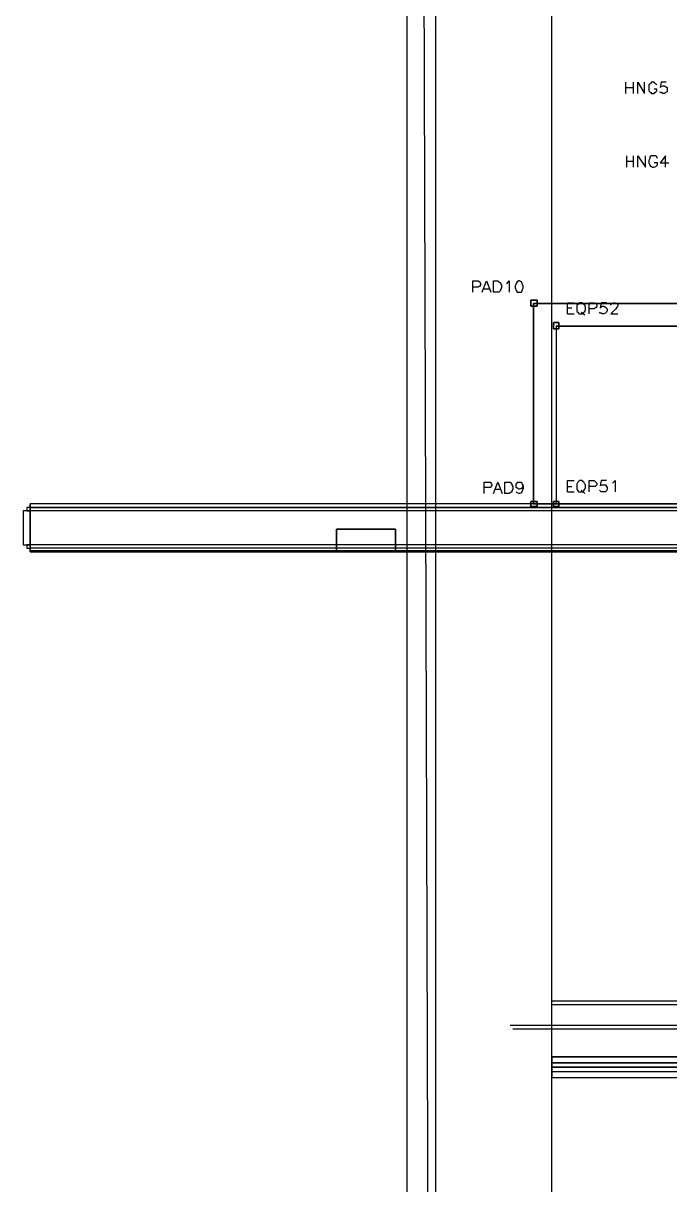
# Model space of a CAD drawing. Header units: metres. Extents: x 114 to 218, y 8 to 180.
# Drawn here: x 117.12 to 128.58, y 55.9 to 76.49 of the extents above; entities that cross this region are included whole.
import ezdxf

# ---------------------------------------------------------------- set-up
doc = ezdxf.new("R2010")
doc.units = ezdxf.units.M
doc.header["$MEASUREMENT"] = 0
for name, color, linetype in [('_Route', 7, 'Continuous'), ('A-2D-I-WALL', 7, 'Continuous'), ('A-3D-I-WALL', 7, 'Continuous'), ('E-EQUIP', 7, 'Continuous'), ('E-EQUIP-PAD', 7, 'Continuous'), ('E-TFP-EQUIP', 7, 'Continuous'), ('E-TFP-EQUIP PAD', 7, 'Continuous'), ('E-TFP-HANGER', 7, 'Continuous'), ('PL-DHW-Pipe', 7, 'Continuous'), ('PL-DHW-Pipe_Fitting-Insulation', 7, 'Continuous'), ('S-3D-SLAB', 7, 'Continuous')]:
    doc.layers.add(name, color=color, linetype=linetype)

msp = doc.modelspace()

# ---------------------------------------------------------------- linework, layer by layer
for points in [[(123.92, 12.285), (124.428, 12.792), (123.92, 176.085), (123.92, 12.285), (123.92, 12.285)], [(124.428, 12.792), (123.92, 176.085), (124.428, 175.593), (124.428, 12.792), (124.428, 12.792)]]:
    msp.add_lwpolyline(points)
at = {"layer": '_Route', "color": 4, "true_color": 0x00ffff}
msp.add_lwpolyline([(126.489, 57.984), (150.623, 57.984), (150.623, 65.152), (169.819, 65.152), (169.819, 85.502), (182.232, 85.502)], dxfattribs=at)
msp.add_lwpolyline([(126.489, 57.984), (150.623, 57.984), (150.623, 65.152), (169.819, 65.152), (169.819, 85.502), (182.232, 85.502)], dxfattribs=at)
at = {"layer": 'A-2D-I-WALL', "color": 9, "true_color": 0xbababa}
for points in [[(146.378, 67.967), (117.245, 67.967)], [(146.378, 67.844), (117.122, 67.844)], [(146.378, 67.905), (117.183, 67.905)], [(146.378, 67.244), (123.72, 67.244)], [(146.378, 67.182), (123.72, 67.182)], [(123.843, 67.121), (146.378, 67.121)], [(125.797, 58.661), (132.226, 58.661), (132.226, 59.153), (126.489, 59.153)], [(132.226, 59.091), (126.489, 59.091)], [(132.226, 58.722), (125.751, 58.722)]]:
    msp.add_lwpolyline(points, dxfattribs=at)
at = {"layer": 'A-3D-I-WALL', "color": 42, "true_color": 0xdda500}
for points in [[(153.945, 67.905), (153.945, 67.967), (117.245, 67.967), (117.245, 67.905), (153.945, 67.905)], [(153.945, 67.967), (117.245, 67.967)], [(153.945, 67.121), (153.945, 67.967), (152.638, 67.967), (152.638, 67.121), (152.638, 67.967), (146.439, 67.967), (146.439, 67.121), (146.439, 67.967), (117.245, 67.967)], [(117.245, 67.967), (117.245, 67.598), (117.245, 67.121), (117.245, 67.136), (117.245, 67.121), (117.245, 67.598), (117.245, 67.967)], [(117.245, 67.967), (117.245, 67.967)], [(117.245, 67.967), (117.245, 67.967)], [(153.945, 67.905), (154.007, 67.905), (154.007, 67.844), (153.945, 67.844), (117.245, 67.844), (117.183, 67.844), (117.122, 67.844), (117.122, 67.598), (117.122, 67.536), (117.122, 67.244), (117.183, 67.244), (117.245, 67.244)], [(117.122, 67.844), (117.122, 67.844)], [(117.245, 67.905), (117.183, 67.905), (117.183, 67.844), (117.245, 67.844)], [(117.183, 67.905), (117.183, 67.905)], [(153.945, 67.844), (154.007, 67.844), (154.068, 67.844), (154.068, 67.244), (154.007, 67.244), (153.945, 67.244), (117.245, 67.244), (117.183, 67.244), (117.183, 67.182), (117.245, 67.182)], [(117.183, 67.844), (117.183, 67.844)], [(117.245, 67.905), (117.245, 67.905)], [(117.245, 67.844), (117.245, 67.844)], [(117.122, 67.598), (117.122, 67.598)], [(117.122, 67.536), (117.122, 67.536)], [(117.245, 67.598), (117.245, 67.598)], [(117.245, 67.598), (117.245, 67.598)], [(122.674, 67.121), (122.674, 67.521), (123.72, 67.521), (122.674, 67.521), (122.674, 67.121)], [(122.674, 67.521), (122.674, 67.521)], [(123.72, 67.521), (123.72, 67.121), (123.72, 67.521)], [(123.72, 67.521), (123.72, 67.521)], [(117.122, 67.244), (117.122, 67.244)], [(117.183, 67.244), (117.183, 67.244)], [(117.183, 67.182), (117.183, 67.182)], [(117.245, 67.244), (117.245, 67.244)], [(117.245, 67.121), (153.945, 67.121), (153.945, 67.182), (117.245, 67.182), (117.245, 67.121)], [(117.245, 67.182), (117.245, 67.182)], [(117.245, 67.136), (146.378, 67.136), (146.378, 67.121), (146.378, 67.136), (117.245, 67.136)], [(117.245, 67.136), (117.245, 67.136)], [(117.245, 67.121), (146.378, 67.121), (117.245, 67.121), (146.439, 67.121), (152.638, 67.121), (153.945, 67.121), (152.684, 67.121), (153.945, 67.121), (117.245, 67.121)], [(117.245, 67.121), (117.245, 67.121)], [(117.245, 67.121), (117.245, 67.121)], [(117.245, 67.121), (117.245, 67.121)], [(117.245, 67.121), (117.245, 67.121)], [(123.72, 67.121), (122.674, 67.121), (123.72, 67.121)], [(122.674, 67.121), (122.674, 67.121)], [(123.72, 67.121), (123.72, 67.121)], [(123.72, 67.121), (123.72, 67.121)]]:
    msp.add_lwpolyline(points, dxfattribs=at)
at = {"layer": 'E-EQUIP', "color": 6, "true_color": 0xff00ff}
for points in [[(126.566, 71.12), (126.566, 67.967), (130.842, 67.967)], [(126.566, 71.12), (130.842, 71.12), (126.566, 71.12), (126.566, 67.967), (130.842, 67.967), (130.842, 71.12)], [(126.566, 71.12), (126.566, 71.12)], [(126.566, 67.967), (126.566, 67.967)], [(126.566, 67.967), (126.566, 67.967)]]:
    msp.add_lwpolyline(points, dxfattribs=at)
at = {"layer": 'E-EQUIP-PAD', "color": 8, "true_color": 0x767676}
for points in [[(126.166, 67.967), (143.332, 67.967), (143.332, 71.52), (126.166, 71.52), (126.166, 67.967), (126.166, 71.52), (143.332, 71.52), (143.332, 67.967), (126.166, 67.967)], [(126.166, 71.52), (126.166, 71.52)], [(126.166, 71.52), (126.166, 71.52)], [(126.166, 67.967), (126.166, 67.967)]]:
    msp.add_lwpolyline(points, dxfattribs=at)
at = {"layer": 'E-TFP-EQUIP', "color": 6, "true_color": 0xff00ff}
for points in [[(126.766, 71.335), (126.766, 71.535), (126.889, 71.535)], [(126.766, 71.443), (126.843, 71.443)], [(126.981, 71.535), (126.966, 71.52), (126.95, 71.505), (126.935, 71.489), (126.935, 71.458), (126.935, 71.412), (126.935, 71.381), (126.95, 71.366), (126.966, 71.351), (126.981, 71.335), (127.027, 71.335), (127.043, 71.351), (127.058, 71.366), (127.074, 71.381), (127.089, 71.412), (127.089, 71.458), (127.074, 71.489), (127.058, 71.505), (127.043, 71.52), (127.027, 71.535), (126.981, 71.535)], [(127.15, 71.335), (127.15, 71.535), (127.243, 71.535), (127.258, 71.52), (127.273, 71.52), (127.289, 71.505), (127.289, 71.474), (127.273, 71.443), (127.258, 71.443), (127.243, 71.428), (127.15, 71.428)], [(127.458, 71.535), (127.366, 71.535), (127.35, 71.443), (127.366, 71.458), (127.381, 71.474), (127.412, 71.474), (127.443, 71.458), (127.458, 71.443), (127.473, 71.412), (127.473, 71.397), (127.458, 71.366), (127.443, 71.351), (127.412, 71.335), (127.381, 71.335), (127.366, 71.351), (127.35, 71.351), (127.335, 71.366)], [(127.535, 71.489), (127.535, 71.505), (127.55, 71.52), (127.566, 71.52), (127.581, 71.535), (127.612, 71.535), (127.643, 71.52), (127.658, 71.505), (127.658, 71.474), (127.643, 71.458), (127.627, 71.428), (127.535, 71.335), (127.658, 71.335)], [(126.766, 71.335), (126.889, 71.335)], [(127.012, 71.366), (127.074, 71.32)], [(126.52, 71.181), (126.612, 71.181), (126.612, 71.074), (126.612, 71.181), (126.52, 71.181)], [(126.52, 71.074), (126.52, 71.181), (126.52, 71.074)], [(126.52, 71.181), (126.52, 71.181)], [(126.52, 71.181), (126.52, 71.181)], [(126.52, 71.074), (126.612, 71.074), (126.52, 71.074)], [(126.52, 71.074), (126.52, 71.074)], [(126.612, 71.181), (126.612, 71.181)], [(126.612, 71.181), (126.612, 71.181)], [(126.612, 71.074), (126.612, 71.074)], [(126.612, 71.074), (126.612, 71.074)], [(126.766, 68.182), (126.766, 68.382), (126.889, 68.382)], [(126.981, 68.382), (126.966, 68.367), (126.95, 68.351), (126.935, 68.32), (126.935, 68.305), (126.935, 68.259), (126.935, 68.228), (126.95, 68.197), (126.966, 68.182), (126.981, 68.182), (127.027, 68.182), (127.043, 68.182), (127.058, 68.197), (127.074, 68.228), (127.089, 68.259), (127.089, 68.305), (127.074, 68.32), (127.058, 68.351), (127.043, 68.367), (127.027, 68.382), (126.981, 68.382)], [(127.15, 68.182), (127.15, 68.382), (127.243, 68.382), (127.258, 68.367), (127.273, 68.351), (127.289, 68.336), (127.289, 68.305), (127.273, 68.29), (127.258, 68.274), (127.243, 68.274), (127.15, 68.274)], [(127.458, 68.382), (127.366, 68.382), (127.35, 68.29), (127.366, 68.305), (127.381, 68.305), (127.412, 68.305), (127.443, 68.305), (127.458, 68.274), (127.473, 68.259), (127.473, 68.228), (127.458, 68.197), (127.443, 68.182), (127.412, 68.182), (127.381, 68.182), (127.366, 68.182), (127.35, 68.197), (127.335, 68.213)], [(127.566, 68.336), (127.581, 68.351), (127.612, 68.382), (127.612, 68.182)], [(126.766, 68.274), (126.843, 68.274)], [(126.766, 68.182), (126.889, 68.182)], [(127.012, 68.213), (127.074, 68.151)], [(126.52, 68.013), (126.612, 68.013), (126.612, 67.921), (126.612, 68.013), (126.52, 68.013)], [(126.52, 67.921), (126.52, 68.013), (126.52, 67.921)], [(126.52, 68.013), (126.52, 68.013)], [(126.52, 68.013), (126.52, 68.013)], [(126.612, 68.013), (126.612, 68.013)], [(126.612, 68.013), (126.612, 68.013)], [(126.52, 67.921), (126.612, 67.921), (126.52, 67.921)], [(126.52, 67.921), (126.52, 67.921)], [(126.612, 67.921), (126.612, 67.921)], [(126.612, 67.921), (126.612, 67.921)]]:
    msp.add_lwpolyline(points, dxfattribs=at)
at = {"layer": 'E-TFP-EQUIP PAD', "color": 8, "true_color": 0x767676}
for points in [[(125.089, 71.72), (125.089, 71.92), (125.182, 71.92), (125.212, 71.904), (125.228, 71.874), (125.228, 71.843), (125.212, 71.828), (125.182, 71.812), (125.089, 71.812)], [(125.258, 71.72), (125.335, 71.92), (125.412, 71.72)], [(125.458, 71.72), (125.458, 71.92), (125.535, 71.92), (125.551, 71.904), (125.582, 71.889), (125.582, 71.874), (125.597, 71.843), (125.597, 71.797), (125.582, 71.766), (125.582, 71.751), (125.551, 71.72), (125.535, 71.72), (125.458, 71.72)], [(125.689, 71.874), (125.705, 71.889), (125.735, 71.92), (125.735, 71.72)], [(125.905, 71.92), (125.874, 71.904), (125.858, 71.874), (125.843, 71.828), (125.843, 71.797), (125.858, 71.751), (125.874, 71.72), (125.905, 71.72), (125.92, 71.72), (125.951, 71.72), (125.966, 71.751), (125.981, 71.797), (125.981, 71.828), (125.966, 71.874), (125.951, 71.904), (125.92, 71.92), (125.905, 71.92)], [(125.289, 71.781), (125.382, 71.781)], [(126.228, 71.581), (126.12, 71.581), (126.12, 71.474), (126.12, 71.581), (126.228, 71.581)], [(126.12, 71.581), (126.12, 71.581)], [(126.12, 71.581), (126.12, 71.581)], [(126.228, 71.474), (126.12, 71.474), (126.228, 71.474)], [(126.12, 71.474), (126.12, 71.474)], [(126.12, 71.474), (126.12, 71.474)], [(126.228, 71.474), (126.228, 71.581), (126.228, 71.474)], [(126.228, 71.581), (126.228, 71.581)], [(126.228, 71.581), (126.228, 71.581)], [(126.228, 71.474), (126.228, 71.474)], [(125.289, 68.151), (125.289, 68.351), (125.382, 68.351), (125.412, 68.351), (125.412, 68.336), (125.428, 68.32), (125.428, 68.29), (125.412, 68.274), (125.412, 68.259), (125.382, 68.259), (125.289, 68.259)], [(125.458, 68.151), (125.535, 68.351), (125.612, 68.151)], [(125.489, 68.228), (125.582, 68.228)], [(125.658, 68.151), (125.658, 68.351), (125.735, 68.351), (125.751, 68.351), (125.781, 68.32), (125.781, 68.305), (125.797, 68.274), (125.797, 68.228), (125.781, 68.197), (125.781, 68.182), (125.751, 68.167), (125.735, 68.151), (125.658, 68.151)], [(125.981, 68.29), (125.966, 68.259), (125.951, 68.244), (125.92, 68.228), (125.905, 68.228), (125.889, 68.244), (125.858, 68.259), (125.858, 68.29), (125.858, 68.305), (125.858, 68.32), (125.889, 68.351), (125.905, 68.351), (125.92, 68.351), (125.951, 68.351), (125.966, 68.32), (125.981, 68.29), (125.981, 68.244), (125.966, 68.197), (125.951, 68.167), (125.92, 68.151), (125.905, 68.151), (125.874, 68.167), (125.858, 68.182)], [(126.228, 68.013), (126.12, 68.013), (126.12, 67.921), (126.12, 68.013), (126.228, 68.013)], [(126.12, 68.013), (126.12, 68.013)], [(126.12, 68.013), (126.12, 68.013)], [(126.228, 67.921), (126.228, 68.013), (126.228, 67.921)], [(126.228, 68.013), (126.228, 68.013)], [(126.228, 68.013), (126.228, 68.013)], [(126.228, 67.921), (126.12, 67.921), (126.228, 67.921)], [(126.12, 67.921), (126.12, 67.921)], [(126.12, 67.921), (126.12, 67.921)], [(126.228, 67.921), (126.228, 67.921)]]:
    msp.add_lwpolyline(points, dxfattribs=at)
at = {"layer": 'E-TFP-HANGER', "color": 3, "true_color": 0x00ff00}
for points in [[(127.796, 75.442), (127.796, 75.242)], [(127.935, 75.442), (127.935, 75.242)], [(128.012, 75.242), (128.012, 75.442), (128.135, 75.242), (128.135, 75.442)], [(128.35, 75.396), (128.335, 75.411), (128.319, 75.427), (128.304, 75.442), (128.258, 75.442), (128.243, 75.427), (128.227, 75.411), (128.212, 75.396), (128.212, 75.365), (128.212, 75.319), (128.212, 75.288), (128.227, 75.273), (128.243, 75.258), (128.258, 75.242), (128.304, 75.242), (128.319, 75.258), (128.335, 75.273), (128.35, 75.288), (128.35, 75.319), (128.304, 75.319)], [(128.519, 75.442), (128.427, 75.442), (128.412, 75.35), (128.427, 75.365), (128.458, 75.381), (128.489, 75.381), (128.504, 75.365), (128.535, 75.35), (128.535, 75.319), (128.535, 75.304), (128.535, 75.273), (128.504, 75.258), (128.489, 75.242), (128.458, 75.242), (128.427, 75.258), (128.412, 75.258), (128.412, 75.273)], [(127.796, 75.35), (127.935, 75.35)], [(127.812, 74.135), (127.812, 73.935)], [(127.935, 74.135), (127.935, 73.935)], [(128.012, 73.935), (128.012, 74.135), (128.15, 73.935), (128.15, 74.135)], [(128.366, 74.089), (128.35, 74.119), (128.335, 74.135), (128.304, 74.135), (128.273, 74.135), (128.258, 74.135), (128.227, 74.119), (128.227, 74.089), (128.212, 74.058), (128.212, 74.012), (128.227, 73.981), (128.227, 73.966), (128.258, 73.95), (128.273, 73.935), (128.304, 73.935), (128.335, 73.95), (128.35, 73.966), (128.366, 73.981), (128.366, 74.012), (128.304, 74.012)], [(128.504, 73.935), (128.504, 74.135), (128.412, 74.012), (128.566, 74.012)], [(127.812, 74.042), (127.935, 74.042)]]:
    msp.add_lwpolyline(points, dxfattribs=at)
at = {"layer": 'PL-DHW-Pipe', "color": 1, "true_color": 0xff0000}
for points in [[(126.489, 58.061), (126.489, 58.045), (126.489, 57.984), (126.489, 57.922), (126.489, 57.907), (126.489, 57.922), (126.489, 57.984), (126.489, 58.045), (126.489, 58.061)], [(126.489, 58.061), (150.5, 58.061)], [(150.5, 58.061), (126.489, 58.061)], [(126.489, 58.061), (126.489, 58.045), (126.489, 57.984), (126.489, 57.922), (126.489, 57.907), (126.489, 57.922), (126.489, 57.984), (126.489, 58.045), (126.489, 58.061)], [(126.489, 58.061), (150.5, 58.061)], [(150.5, 58.061), (126.489, 58.061)], [(126.489, 57.984), (150.5, 57.984)], [(150.5, 57.984), (150.5, 57.984), (126.489, 57.984)], [(126.489, 57.984), (150.5, 57.984)], [(150.5, 57.984), (150.5, 57.984), (126.489, 57.984)], [(126.489, 57.907), (150.5, 57.907)], [(126.489, 57.907), (150.5, 57.907)], [(126.489, 57.907), (150.5, 57.907)], [(126.489, 57.907), (150.5, 57.907)]]:
    msp.add_lwpolyline(points, dxfattribs=at)
at = {"layer": 'PL-DHW-Pipe_Fitting-Insulation', "color": 7, "true_color": 0xfafafa}
for points in [[(126.489, 58.169), (126.489, 58.138), (126.489, 58.076), (126.489, 57.984), (126.489, 57.892), (126.489, 57.83), (126.489, 57.799), (126.489, 57.83), (126.489, 57.892), (126.489, 57.984), (126.489, 58.076), (126.489, 58.138), (126.489, 58.169)], [(126.489, 58.169), (150.5, 58.169)], [(150.5, 58.169), (126.489, 58.169)], [(126.489, 58.169), (126.489, 58.138), (126.489, 58.076), (126.489, 57.984), (126.489, 57.892), (126.489, 57.83), (126.489, 57.799), (126.489, 57.83), (126.489, 57.892), (126.489, 57.984), (126.489, 58.076), (126.489, 58.138), (126.489, 58.169)], [(126.489, 58.169), (150.5, 58.169)], [(150.5, 58.169), (126.489, 58.169)], [(126.489, 57.984), (150.5, 57.984)], [(150.5, 57.984), (150.5, 57.984), (126.489, 57.984)], [(126.489, 57.984), (150.5, 57.984)], [(150.5, 57.984), (150.5, 57.984), (126.489, 57.984)], [(126.489, 57.799), (150.5, 57.799)], [(126.489, 57.799), (150.5, 57.799)], [(126.489, 57.799), (150.5, 57.799)], [(126.489, 57.799), (150.5, 57.799)]]:
    msp.add_lwpolyline(points, dxfattribs=at)
at = {"layer": 'S-3D-SLAB', "color": 51, "true_color": 0xffff7f}
for points in [[(126.489, 23.467), (126.489, 163.072)], [(126.489, 23.467), (126.489, 163.072), (202.598, 163.072), (202.598, 106.867), (197.506, 106.867), (197.506, 104.498), (198.106, 104.498), (198.106, 100.484), (197.506, 100.484), (197.506, 79.672), (202.598, 79.672), (202.598, 23.467), (126.489, 23.467)]]:
    msp.add_lwpolyline(points, dxfattribs=at)

doc.saveas('drawing.dxf')
